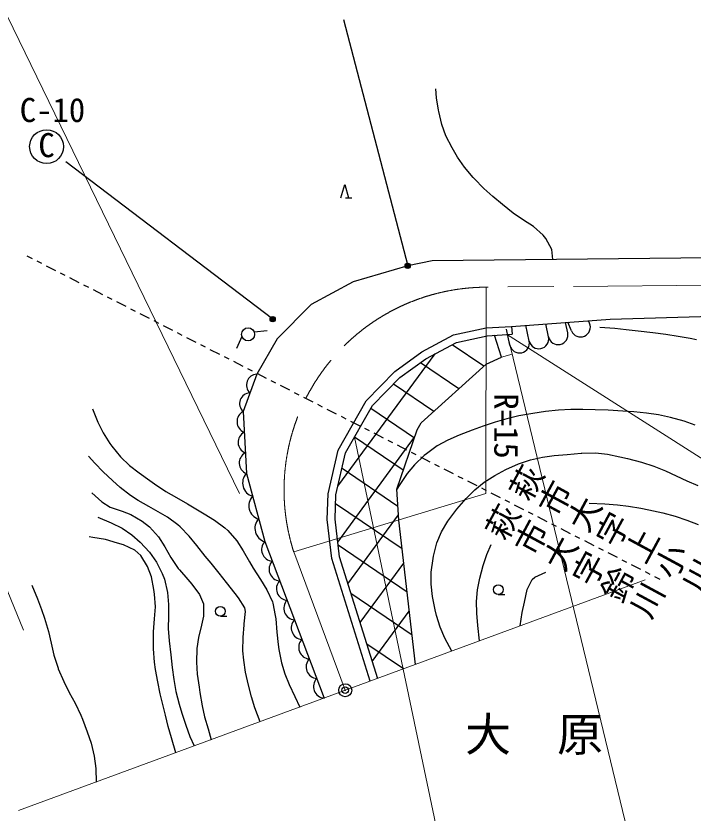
# Model space of a CAD drawing. Units: millimetres, scale not verified. Extents: x 40000 to 680000, y 20000 to 380000.
# Drawn here: x 274458 to 326004, y 259330 to 320013 of the extents above; entities that cross this region are included whole.
import ezdxf
from ezdxf.enums import TextEntityAlignment as Align

# ---------------------------------------------------------------- set-up
doc = ezdxf.new("R2010")
doc.units = ezdxf.units.MM
doc.header["$LTSCALE"] = 1000
doc.header["$PDMODE"] = 32
doc.header["$PDSIZE"] = 500
doc.linetypes.add('CHAIN', pattern=[18.5, 12, -1.5, 3.5, -1.5])
for name, color, linetype, lineweight in [('M-BGD', 7, 'Continuous', 25), ('M-BGD-HTXT', 7, 'Continuous', 13), ('M-BMK', 2, 'CHAIN', 13), ('M-BMK-SRVR', 3, 'Continuous', 25), ('M-STR-HTXT', 7, 'Continuous', 13), ('M-STR-STRC', 7, 'Continuous', 25)]:
    doc.layers.add(name, color=color, linetype=linetype, lineweight=lineweight)
doc.layers.add('M-OTRS', color=6, linetype='Continuous')
doc.styles.add('@ＭＳ ゴシック', font='')
doc.styles.add('ＭＳ ゴシック', font='')
doc.styles.get('@ＭＳ ゴシック').set_extended_font_data('@MS Gothic')
doc.styles.get('ＭＳ ゴシック').set_extended_font_data('MS Gothic')

msp = doc.modelspace()

# ---------------------------------------------------------------- linework, layer by layer
at = {"layer": 'M-BGD'}
for p, q in [((306468, 313770), (306414, 314454)), ((306620, 312845), (306468, 313770)), ((306640, 312742), (306620, 312845)), ((306876, 311754), (306640, 312742)), ((307193, 310890), (306876, 311754)), ((307666, 309970), (307193, 310890)), ((308080, 309265), (307666, 309970)), ((308599, 308499), (308080, 309265)), ((309261, 307714), (308599, 308499)), ((309343, 307626), (309261, 307714)), ((299184, 306170), (299484, 307170)), ((299484, 307170), (299784, 306170)), ((310076, 306883), (309343, 307626)), ((310766, 306260), (310076, 306883)), ((299534, 306170), (300034, 306170)), ((311487, 305661), (310766, 306260)), ((312315, 304991), (311487, 305661)), ((313084, 304463), (312315, 304991)), ((313853, 303992), (313084, 304463)), ((314584, 303327), (313853, 303992)), ((314805, 303064), (314584, 303327)), ((315258, 302226), (314805, 303064)), ((315341, 301461), (315258, 302226)), ((275292, 301751), (275694, 301546)), ((363105, 301958), (306149, 301365)), ((276050, 301364), (276407, 301182)), ((276763, 301000), (277475, 300636)), ((304279, 300990), (300142, 299771)), ((306149, 301365), (304279, 300990)), ((277831, 300454), (278188, 300272)), ((278544, 300090), (279256, 299726)), ((279612, 299544), (279969, 299362)), ((280325, 299180), (281037, 298816)), ((300142, 299771), (296929, 298057)), ((281394, 298634), (281750, 298452)), ((282106, 298270), (282818, 297907)), ((296929, 298057), (294341, 295436)), ((283175, 297725), (283531, 297543)), ((283887, 297361), (284599, 296997)), ((319694, 296935), (338643, 297491)), ((284956, 296815), (285312, 296633)), ((312192, 296383), (319694, 296935)), ((318125, 296625), (318044, 296813)), ((285668, 296451), (286381, 296087)), ((307775, 295724), (310257, 296267)), ((310257, 296267), (312192, 296383)), ((312067, 294946), (311803, 296168)), ((312192, 296383), (312227, 295784)), ((313534, 295263), (313270, 296484)), ((315000, 295579), (314785, 296574)), ((316466, 295896), (316296, 296685)), ((316747, 296032), (316461, 296697)), ((318901, 296327), (320048, 296234)), ((320048, 296234), (320908, 296149)), ((320908, 296149), (321838, 296047)), ((286737, 295905), (287093, 295723)), ((287449, 295541), (288162, 295177)), ((291656, 295609), (291255, 294693)), ((292587, 295972), (293582, 296070)), ((305352, 294430), (307775, 295724)), ((307985, 295155), (310340, 295671)), ((310340, 295671), (312227, 295784)), ((311424, 294039), (310883, 295704)), ((321838, 296047), (322939, 295916)), ((322939, 295916), (323938, 295777)), ((323938, 295777), (324872, 295629)), ((324872, 295629), (325775, 295474)), ((288518, 294995), (288874, 294813)), ((294341, 295436), (292787, 292738)), ((305670, 293920), (307985, 295155)), ((310081, 293345), (307668, 294986)), ((325775, 295474), (326273, 295385)), ((289230, 294631), (289943, 294267)), ((303292, 292947), (305352, 294430)), ((290299, 294085), (290655, 293903)), ((291011, 293721), (291724, 293357)), ((298975, 284213), (306374, 294295)), ((303685, 292490), (305670, 293920)), ((310252, 293500), (311424, 294039)), ((292080, 293176), (292436, 292994)), ((308174, 291619), (305243, 293612)), ((305313, 289029), (310252, 293500)), ((292787, 292738), (291745, 289899)), ((292792, 292812), (293505, 292448)), ((301117, 290722), (303292, 292947)), ((293861, 292266), (294217, 292084)), ((294574, 291902), (295286, 291538)), ((301601, 290358), (303685, 292490)), ((306267, 289892), (303191, 291985)), ((295642, 291356), (295998, 291174)), ((296355, 290992), (297067, 290628)), ((298991, 286964), (301117, 290722)), ((280280, 290108), (280697, 289079)), ((297423, 290446), (297779, 290264)), ((298136, 290082), (298848, 289718)), ((299556, 286745), (301601, 290358)), ((304787, 287875), (301472, 290130)), ((291745, 289899), (291997, 285176)), ((299204, 289536), (299561, 289354)), ((312748, 289565), (311821, 289349)), ((313807, 289753), (312748, 289565)), ((314775, 289889), (313807, 289753)), ((315773, 289992), (314775, 289889)), ((316709, 290046), (315773, 289992)), ((317624, 290059), (316709, 290046)), ((318558, 290038), (317624, 290059)), ((319553, 289990), (318558, 290038)), ((320651, 289921), (319553, 289990)), ((321492, 289862), (320651, 289921)), ((322461, 289771), (321492, 289862)), ((323369, 289640), (322461, 289771)), ((324298, 289444), (323369, 289640)), ((280697, 289079), (281099, 288279)), ((299917, 289172), (300629, 288808)), ((305005, 288509), (305313, 289029)), ((310941, 289092), (310023, 288778)), ((311821, 289349), (310941, 289092)), ((325332, 289157), (324298, 289444)), ((326160, 288868), (325332, 289157)), ((281099, 288279), (281615, 287474)), ((300985, 288626), (301342, 288444)), ((301698, 288263), (302410, 287899)), ((303451, 283986), (305005, 288509)), ((309182, 288467), (308192, 288093)), ((310023, 288778), (309182, 288467)), ((298955, 279960), (304809, 287937)), ((303945, 285425), (300236, 287947)), ((302766, 287717), (303123, 287535)), ((307329, 287728), (306523, 287286)), ((308192, 288093), (307329, 287728)), ((281615, 287474), (281766, 287260)), ((281766, 287260), (282428, 286443)), ((303479, 287353), (304191, 286989)), ((306523, 287286), (305704, 286682)), ((280468, 285958), (279982, 286488)), ((282428, 286443), (283102, 285800)), ((298225, 283627), (298991, 286964)), ((298822, 283548), (299556, 286745)), ((304548, 286807), (304904, 286625)), ((305546, 286546), (304810, 285848)), ((305260, 286443), (305972, 286079)), ((305704, 286682), (305546, 286546)), ((314532, 286413), (315442, 286538)), ((315442, 286538), (316412, 286629)), ((316412, 286629), (317484, 286721)), ((317484, 286721), (317531, 286726)), ((317531, 286726), (318568, 286751)), ((318568, 286751), (319481, 286644)), ((319481, 286644), (320421, 286447)), ((320421, 286447), (321019, 286313)), ((281092, 285303), (280468, 285958)), ((304810, 285848), (304240, 285169)), ((306329, 285897), (306685, 285715)), ((311748, 285486), (312726, 285922)), ((312726, 285922), (313640, 286220)), ((313640, 286220), (314532, 286413)), ((321019, 286313), (322071, 286042)), ((322071, 286042), (323021, 285727)), ((281797, 284645), (281092, 285303)), ((283102, 285800), (283827, 285235)), ((283827, 285235), (284644, 284652)), ((303535, 282680), (299286, 285570)), ((307041, 285533), (307754, 285169)), ((310918, 285037), (311748, 285486)), ((323021, 285727), (323897, 285378)), ((323897, 285378), (324728, 285009)), ((282402, 284104), (281797, 284645)), ((284644, 284652), (285005, 284393)), ((291997, 285176), (293403, 279991)), ((304240, 285169), (303671, 284334)), ((308110, 284987), (308466, 284805)), ((308822, 284623), (309535, 284259)), ((310114, 284513), (310918, 285037)), ((324728, 285009), (325542, 284631)), ((325542, 284631), (326367, 284256)), ((283186, 283503), (282402, 284104)), ((285005, 284393), (285874, 283816)), ((303671, 284334), (303451, 283986)), ((309404, 283936), (310114, 284513)), ((309891, 284077), (310247, 283895)), ((280229, 283696), (280986, 283015)), ((283773, 283134), (283186, 283503)), ((285874, 283816), (286674, 283358)), ((298151, 281674), (298225, 283627)), ((298752, 281698), (298822, 283548)), ((303602, 281633), (303451, 283986)), ((308729, 283265), (309404, 283936)), ((310603, 283713), (311316, 283350)), ((280986, 283015), (281632, 282609)), ((284583, 282680), (283773, 283134)), ((286674, 283358), (287518, 282874)), ((287518, 282874), (287907, 282632)), ((303856, 279439), (298797, 282879)), ((308030, 282457), (308729, 283265)), ((311672, 283168), (312028, 282986)), ((312384, 282804), (313097, 282440)), ((318100, 282930), (319292, 282872)), ((319292, 282872), (320242, 282799)), ((320242, 282799), (321101, 282694)), ((281632, 282609), (282536, 282305)), ((282536, 282305), (283214, 282059)), ((285470, 282169), (284583, 282680)), ((287907, 282632), (288798, 282102)), ((307328, 281541), (307954, 282365)), ((307954, 282365), (308030, 282457)), ((313453, 282258), (313809, 282076)), ((321101, 282694), (322021, 282541)), ((322021, 282541), (322632, 282426)), ((322632, 282426), (323699, 282191)), ((323699, 282191), (324648, 281928)), ((280688, 281864), (281711, 281430)), ((283214, 282059), (284066, 281563)), ((285997, 281849), (285470, 282169)), ((286790, 281275), (285997, 281849)), ((288798, 282102), (289586, 281633)), ((289586, 281633), (290362, 281042)), ((298497, 278708), (298151, 281674)), ((299086, 278834), (298752, 281698)), ((299728, 276788), (303577, 282033)), ((304870, 270643), (303602, 281633)), ((314165, 281894), (314878, 281530)), ((324648, 281928), (325526, 281633)), ((325526, 281633), (326381, 281306)), ((281711, 281430), (282534, 281021)), ((282534, 281021), (283276, 280518)), ((284066, 281563), (284631, 281110)), ((284631, 281110), (285315, 280354)), ((286957, 281126), (286790, 281275)), ((287649, 280413), (286957, 281126)), ((290362, 281042), (290589, 280830)), ((306849, 280748), (307328, 281541)), ((315234, 281348), (315590, 281166)), ((315946, 280984), (316659, 280620)), ((283276, 280518), (283915, 279941)), ((288222, 279695), (287649, 280413)), ((290589, 280830), (291270, 280055)), ((306494, 279891), (306849, 280748)), ((317015, 280438), (317371, 280256)), ((280300, 280311), (280037, 280353)), ((281267, 280143), (280300, 280311)), ((282182, 279886), (281267, 280143)), ((282648, 279745), (282182, 279886)), ((283915, 279941), (284625, 279181)), ((285315, 280354), (285802, 279589)), ((291270, 280055), (291768, 279287)), ((293403, 279991), (297917, 268082)), ((306240, 278877), (306494, 279891)), ((310310, 279020), (310631, 279769)), ((317728, 280074), (318440, 279710)), ((283516, 279349), (282648, 279745)), ((283959, 278942), (283516, 279349)), ((284625, 279181), (285168, 278437)), ((285802, 279589), (286247, 278796)), ((288867, 278882), (288222, 279695)), ((291768, 279287), (292242, 278447)), ((304234, 276158), (298981, 279730)), ((318796, 279528), (319152, 279346)), ((319509, 279164), (320221, 278800)), ((284465, 278111), (283959, 278942)), ((286247, 278796), (286806, 277956)), ((289315, 278343), (288867, 278882)), ((301426, 269374), (298497, 278708)), ((301999, 269554), (299086, 278834)), ((306076, 277681), (306208, 278701)), ((306208, 278701), (306240, 278877)), ((310015, 278167), (310310, 279020)), ((320577, 278618), (320933, 278437)), ((284771, 277307), (284465, 278111)), ((285168, 278437), (285596, 277575)), ((286806, 277956), (286900, 277836)), ((289921, 277603), (289315, 278343)), ((292242, 278447), (292515, 277983)), ((292515, 277983), (293071, 277109)), ((300657, 273829), (303980, 278357)), ((309773, 277208), (310015, 278167)), ((321290, 278255), (322002, 277891)), ((285596, 277575), (285760, 277129)), ((286900, 277836), (287551, 277110)), ((290498, 276875), (289921, 277603)), ((306062, 276756), (306076, 277681)), ((313968, 277294), (314807, 277658)), ((322358, 277709), (322715, 277527)), ((323071, 277345), (323473, 277139)), ((284961, 276337), (284771, 277307)), ((285760, 277129), (286004, 276127)), ((287551, 277110), (287849, 276750)), ((287849, 276750), (288431, 275960)), ((291136, 276034), (290498, 276875)), ((293071, 277109), (293551, 276326)), ((306164, 275826), (306062, 276756)), ((309606, 276332), (309773, 277208)), ((313382, 276338), (313751, 277111)), ((313751, 277111), (313968, 277294)), ((275677, 276668), (276101, 275627)), ((285017, 276005), (284961, 276337)), ((286004, 276127), (286075, 275211)), ((293551, 276326), (293982, 275414)), ((309527, 275430), (309606, 276332)), ((313185, 275392), (313382, 276338)), ((276101, 275627), (276402, 274817)), ((285071, 275030), (285017, 276005)), ((288431, 275960), (288729, 275250)), ((291398, 275727), (291136, 276034)), ((291893, 274948), (291398, 275727)), ((304613, 272877), (299963, 276039)), ((306378, 274792), (306164, 275826)), ((311179, 275966), (311679, 275966)), ((285017, 274119), (285071, 275030)), ((286075, 275211), (286063, 274315)), ((288729, 275250), (288730, 274312)), ((291933, 274676), (291893, 274948)), ((293982, 275414), (294025, 275305)), ((294025, 275305), (294202, 274358)), ((309545, 274559), (309527, 275430)), ((312986, 274600), (313185, 275392)), ((276402, 274817), (276626, 274172)), ((286063, 274315), (286057, 273372)), ((288730, 274312), (288592, 273641)), ((290019, 274313), (290519, 274313)), ((291824, 273737), (291933, 274676)), ((294202, 274358), (294231, 274109)), ((301586, 270869), (304402, 274706)), ((306484, 274370), (306378, 274792)), ((306762, 273481), (306484, 274370)), ((309627, 273601), (309545, 274559)), ((312834, 273575), (312986, 274600)), ((276626, 274172), (276925, 273160)), ((284933, 273132), (285017, 274119)), ((291821, 273671), (291824, 273737)), ((294231, 274109), (294327, 273103)), ((276925, 273160), (277134, 272255)), ((284924, 272782), (284933, 273132)), ((286057, 273372), (286127, 272447)), ((288592, 273641), (288368, 272685)), ((291754, 272686), (291821, 273671)), ((294327, 273103), (294409, 272162)), ((307119, 272655), (306762, 273481)), ((309744, 272438), (309627, 273601)), ((284933, 271830), (284924, 272782)), ((288368, 272685), (288220, 271853)), ((291742, 271688), (291754, 272686)), ((307633, 271660), (307119, 272655)), ((277134, 272255), (277348, 271354)), ((286127, 272447), (286255, 271369)), ((294409, 272162), (294465, 271784)), ((303950, 270304), (301170, 272195)), ((277348, 271354), (277662, 270356)), ((285016, 270821), (284933, 271830)), ((286255, 271369), (286362, 270404)), ((288220, 271853), (288193, 270812)), ((291795, 270977), (291742, 271688)), ((294465, 271784), (294677, 270771)), ((285085, 270261), (285016, 270821)), ((288193, 270812), (288265, 269894)), ((291942, 270061), (291795, 270977)), ((294677, 270771), (294939, 269927)), ((277662, 270356), (277678, 270313)), ((277678, 270313), (278092, 269341)), ((285247, 269310), (285085, 270261)), ((286362, 270404), (286481, 269494)), ((292168, 269061), (291942, 270061)), ((286481, 269494), (286641, 268582)), ((288265, 269894), (288403, 268925)), ((294939, 269927), (295269, 269115)), ((278092, 269341), (278522, 268513)), ((285447, 268406), (285247, 269310)), ((288403, 268925), (288468, 268497)), ((292390, 268180), (292168, 269061)), ((295269, 269115), (295690, 268198)), ((278522, 268513), (278956, 267706)), ((285690, 267383), (285447, 268406)), ((286641, 268582), (286876, 267609)), ((288468, 268497), (288635, 267499)), ((278956, 267706), (279386, 266794)), ((292654, 267351), (292390, 268180)), ((295690, 268198), (296060, 267398)), ((285833, 266779), (285690, 267383)), ((286876, 267609), (287076, 266940)), ((288635, 267499), (288824, 266658)), ((293039, 266285), (292654, 267351)), ((279386, 266794), (279514, 266476)), ((279514, 266476), (279891, 265513)), ((286051, 265926), (285833, 266779)), ((287076, 266940), (287380, 266010)), ((288824, 266658), (289079, 265731)), ((286294, 265065), (286051, 265926)), ((287380, 266010), (287699, 265170)), ((279891, 265513), (280187, 264641)), ((289079, 265731), (289317, 264914)), ((280187, 264641), (280401, 263670)), ((286631, 263925), (286294, 265065)), ((287699, 265170), (288017, 264436)), ((280401, 263670), (280529, 262730)), ((280529, 262730), (280572, 261694))]:
    msp.add_line(p, q, dxfattribs=at)
for centre, radius in [((292128, 295773), 500), ((311179, 276341), 375), ((290019, 274688), 375)]:
    msp.add_circle(centre, radius, dxfattribs=at)
for centre, radius, start, end in [((317436, 296329), 750, 203.27895, 23.27895), ((314267, 295421), 750, 192.19048, 12.19048), ((315733, 295738), 750, 192.19048, 12.19048), ((312801, 295104), 750, 192.19048, 12.19048), ((292828, 291917), 822, 92.86928, 226.7945), ((292307, 290498), 822, 92.86928, 226.7945), ((292157, 289132), 871, 118.27892, 247.82684), ((292241, 287557), 871, 118.27892, 247.82684), ((292325, 285983), 871, 118.27892, 247.82684), ((292763, 284456), 1052, 136.81467, 253.53849), ((293232, 282728), 1052, 136.81467, 253.53849), ((293701, 281000), 1052, 136.81467, 253.53849), ((294044, 279383), 884, 136.48945, 265.02361), ((294608, 277894), 884, 136.48945, 265.02361), ((295172, 276406), 884, 136.48945, 265.02361), ((295736, 274917), 884, 136.48945, 265.02361), ((296301, 273428), 884, 136.48945, 265.02361), ((296865, 271939), 884, 136.48945, 265.02361), ((297429, 270451), 884, 136.48945, 265.02361), ((297993, 268962), 884, 136.48945, 265.02361)]:
    msp.add_arc(centre, radius, start, end, dxfattribs=at)
at = {"layer": 'M-BGD-HTXT'}
for p, q in [((310235, 283647), (310262, 299362)), ((311814, 295786), (340630, 277403)), ((295609, 279207), (310235, 283647))]:
    msp.add_line(p, q, dxfattribs=at)
at = {"layer": 'M-BMK'}
for p, q in [((365895, 299907), (310262, 299362)), ((299528, 268680), (295609, 279207))]:
    msp.add_line(p, q, dxfattribs=at)
msp.add_arc((310301, 283930), 15433, 90.14401, 197.81966, dxfattribs=at)
at = {"layer": 'M-BMK-SRVR'}
msp.add_circle((299528, 268680), 500, dxfattribs=at)
at = {"layer": 'M-OTRS'}
msp.add_point((299528, 268680), dxfattribs=at)
msp.add_point((299528, 268680), dxfattribs=at)
msp.add_point((299528, 268680), dxfattribs=at)
msp.add_point((299528, 268680), dxfattribs=at)
msp.add_point((299528, 268680), dxfattribs=at)
at = {"layer": 'M-STR-HTXT'}
for p, q in [((273798, 320013), (291484, 283657)), ((256761, 317636), (275035, 273250)), ((325955, 237571), (311942, 295528)), ((311424, 294039), (312246, 294267)), ((300236, 287947), (310713, 237932)), ((274659, 259516), (322351, 277081))]:
    msp.add_line(p, q, dxfattribs=at)
at = {"layer": 'M-STR-STRC'}
for p, q in [((299391, 319735), (304279, 300990)), ((294002, 296928), (278246, 308919)), ((304110, 301097), (304110, 300884)), ((304160, 301151), (304160, 300830)), ((304210, 301178), (304210, 300803)), ((304260, 301189), (304260, 300791)), ((304310, 301188), (304310, 300793)), ((304360, 301173), (304360, 300807)), ((304410, 301142), (304410, 300839)), ((304460, 301076), (304460, 300905)), ((293833, 297035), (293833, 296821)), ((293883, 297089), (293883, 296767)), ((293933, 297116), (293933, 296740)), ((293983, 297127), (293983, 296729)), ((294033, 297126), (294033, 296730)), ((294083, 297111), (294083, 296745)), ((294133, 297079), (294133, 296777)), ((294183, 297013), (294183, 296842))]:
    msp.add_line(p, q, dxfattribs=at)
for centre, radius in [((276792, 310065), 1290), ((304279, 300990), 200), ((294002, 296928), 200)]:
    msp.add_circle(centre, radius, dxfattribs=at)

# ---------------------------------------------------------------- texts
at = {"layer": 'M-BGD', "style": '@ＭＳ ゴシック'}
for s, p in [('萩市大字上小川東分', (311491, 283771)), ('萩市大字鈴川', (309683, 280782))]:
    msp.add_text(s, height=1833, rotation=331.603, dxfattribs=at).set_placement(p, align=Align.BOTTOM_LEFT)
at = {"layer": 'M-BGD', "style": 'ＭＳ ゴシック'}
msp.add_text('大\u3000原', height=2566, dxfattribs=at).set_placement((308649, 263271), align=Align.BOTTOM_LEFT)
at = {"layer": 'M-BGD-HTXT', "style": 'ＭＳ ゴシック'}
msp.add_text('R=15', height=1833, rotation=269.901, dxfattribs=at).set_placement((310328, 291287), align=Align.BOTTOM_LEFT)
at = {"layer": 'M-STR-STRC', "style": 'ＭＳ ゴシック'}
for s, p in [('C-10', (274744, 311386)), ('C', (276165, 308711))]:
    msp.add_text(s, height=1833, dxfattribs=at).set_placement(p, align=Align.BOTTOM_LEFT)

doc.saveas('drawing.dxf')
